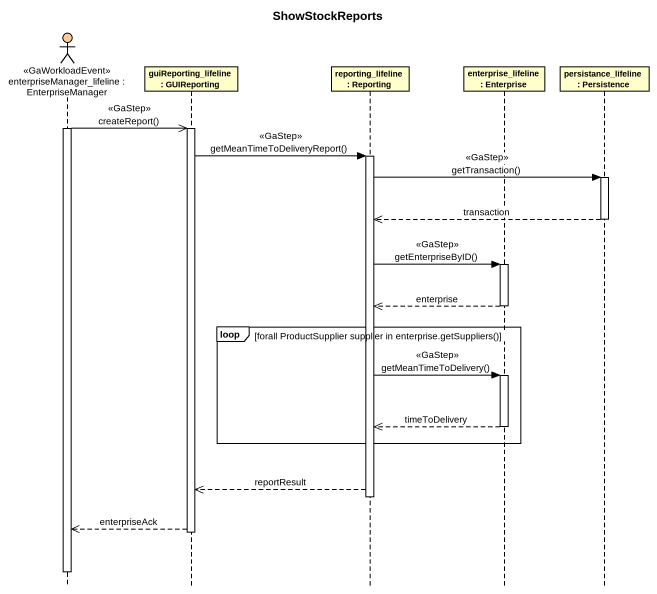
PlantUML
@startuml
title ShowStockReports
hide footbox
actor "enterpriseManager_lifeline : EnterpriseManager" as enterpriseManager_lifeline <<GaWorkloadEvent>> #FFCC99
participant "guiReporting_lifeline : GUIReporting" as guiReporting_lifeline
participant "reporting_lifeline : Reporting" as reporting_lifeline
participant "enterprise_lifeline : Enterprise" as enterprise_lifeline
participant "persistance_lifeline : Persistence" as persistance_lifeline

activate enterpriseManager_lifeline
enterpriseManager_lifeline ->> guiReporting_lifeline : createReport()\n<<GaStep>>
activate guiReporting_lifeline
guiReporting_lifeline -> reporting_lifeline : getMeanTimeToDeliveryReport()\n<<GaStep>>
activate reporting_lifeline
reporting_lifeline -> persistance_lifeline : getTransaction()\n<<GaStep>>
activate persistance_lifeline
persistance_lifeline -->> reporting_lifeline : transaction
deactivate persistance_lifeline
reporting_lifeline -> enterprise_lifeline : getEnterpriseByID()\n<<GaStep>>
activate enterprise_lifeline
enterprise_lifeline -->> reporting_lifeline : enterprise
deactivate enterprise_lifeline
loop forall ProductSupplier supplier in enterprise.getSuppliers()
  reporting_lifeline -> enterprise_lifeline : getMeanTimeToDelivery()\n<<GaStep>>
  activate enterprise_lifeline
  enterprise_lifeline -->> reporting_lifeline : timeToDelivery
  deactivate enterprise_lifeline
end
reporting_lifeline -->> guiReporting_lifeline : reportResult
deactivate reporting_lifeline
guiReporting_lifeline -->> enterpriseManager_lifeline : enterpriseAck
deactivate guiReporting_lifeline
deactivate enterpriseManager_lifeline
@enduml
